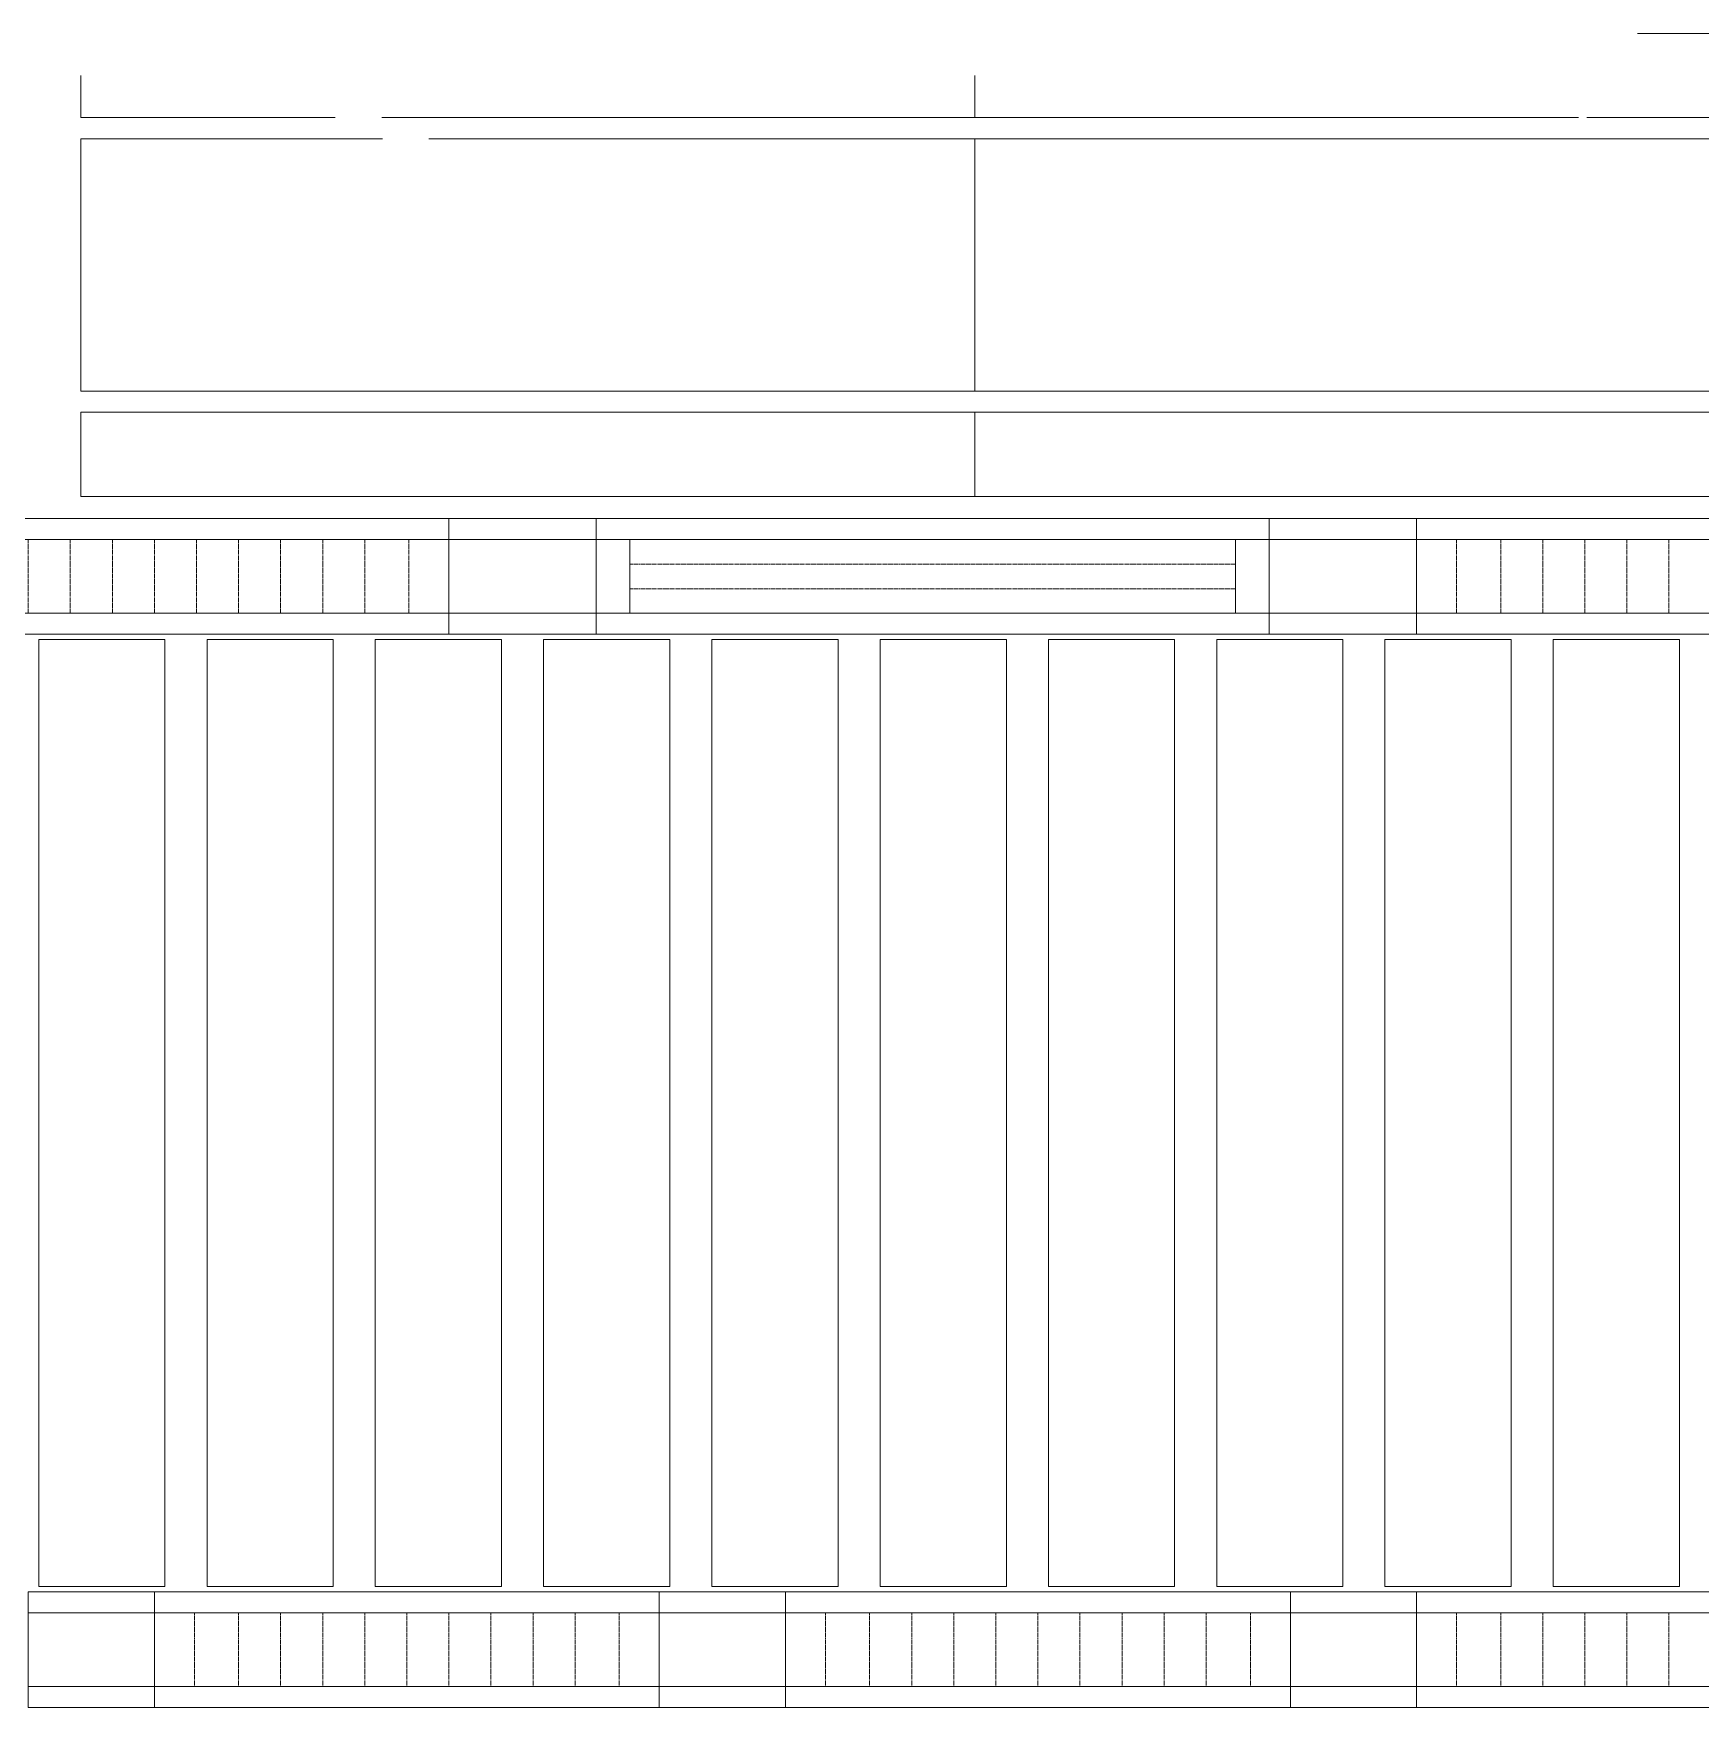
# Model space of a CAD drawing. Header units: millimetres. Extents: x -962357 to -591296, y -223672 to 59420.
# Drawn here: x -846218 to -842255, y -153429 to -149452 of the extents above; entities that cross this region are included whole.
import ezdxf

# ---------------------------------------------------------------- set-up
doc = ezdxf.new("R2010")
doc.units = ezdxf.units.MM
doc.linetypes.add('DPA_Hidden 50', pattern=[3, 2, -1])
doc.layers.add('A-GLAZ-CURT', color=2, linetype='Continuous', lineweight=9)

# ---------------------------------------------------------------- blocks, each defined once
blk = doc.blocks.new('DPA_CP_Metal Ceiling Panel - Vertical Panel with Gap-11114031-4160-01 UPPER PLATFORM LEVEL - REFLECTED CEILING PLAN')
at = {"layer": 'A-GLAZ-CURT'}
for p, q in [((-849807.4, 2689), (-849807.4, 439)), ((-849507.4, 2689), (-849807.4, 2689)), ((-849507.4, 2689), (-849807.4, 2689)), ((-849807.4, 2689), (-849807.4, 439)), ((-849807.4, 439), (-849807.4, 2689)), ((-849807.4, 2689), (-849507.4, 2689)), ((-849507.4, 2689), (-849507.4, 439)), ((-849507.4, 439), (-849507.4, 2689)), ((-849507.4, 2689), (-849507.4, 439)), ((-849507.4, 439), (-849807.4, 439)), ((-849807.4, 439), (-849507.4, 439)), ((-849507.4, 439), (-849807.4, 439))]:
    blk.add_line(p, q, dxfattribs=at)
blk = doc.blocks.new('System Panel - DPA-AR_Metal Ceiling Rectangular Panel-V30-4160-01 UPPER PLATFORM LEVEL - REFLECTED CEILING PLAN')
at = {"layer": 'A-GLAZ-CURT'}
for p, q in [((-846107.3, 4029), (-846107.3, 3929)), ((-846107.3, 3929), (-846107.3, 4029)), ((-843982.3, 3929), (-843982.3, 4029)), ((-843982.3, 4029), (-843982.3, 3929)), ((-846107.3, 3929), (-845502.5, 3929)), ((-845502.5, 3929), (-846107.3, 3929)), ((-845392.2, 3929), (-843982.3, 3929)), ((-843982.3, 3929), (-845392.2, 3929))]:
    blk.add_line(p, q, dxfattribs=at)
blk = doc.blocks.new('System Panel - DPA-AR_Metal Ceiling Rectangular Panel-V31-4160-01 UPPER PLATFORM LEVEL - REFLECTED CEILING PLAN')
at = {"layer": 'A-GLAZ-CURT'}
for p, q in [((-841582.3, 4129), (-842407.3, 4129)), ((-842407.3, 4129), (-841582.3, 4129)), ((-841582.3, 3929), (-841582.3, 4129)), ((-841582.3, 4129), (-841582.3, 3929)), ((-843982.3, 4029), (-843982.3, 3929)), ((-843982.3, 3929), (-843982.3, 4029)), ((-843982.3, 3929), (-842547.7, 3929)), ((-842547.7, 3929), (-843982.3, 3929)), ((-842527.7, 3929), (-841582.3, 3929)), ((-841582.3, 3929), (-842527.7, 3929))]:
    blk.add_line(p, q, dxfattribs=at)
blk = doc.blocks.new('System Panel - DPA-AR_Metal Ceiling Rectangular Panel-V25-4160-01 UPPER PLATFORM LEVEL - REFLECTED CEILING PLAN')
at = {"layer": 'A-GLAZ-CURT'}
for p, q in [((-814257.4, 3229), (-816382.4, 3229)), ((-816382.4, 3229), (-816382.4, 3029)), ((-816382.4, 3029), (-816382.4, 3229)), ((-816382.4, 3229), (-814257.4, 3229)), ((-814257.4, 3029), (-814257.4, 3229)), ((-814257.4, 3229), (-814257.4, 3029)), ((-816382.4, 3029), (-814257.4, 3029)), ((-814257.4, 3029), (-816382.4, 3029))]:
    blk.add_line(p, q, dxfattribs=at)
blk = doc.blocks.new('System Panel - DPA-AR_Metal Ceiling Rectangular Panel-13139259-4160-01 UPPER PLATFORM LEVEL - REFLECTED CEILING PLAN')
at = {"layer": 'A-GLAZ-CURT'}
for p, q in [((-741107.4, 4129), (-743507.4, 4129)), ((-743507.4, 4129), (-743507.4, 3929)), ((-743507.4, 3929), (-743507.4, 4129)), ((-743507.4, 4129), (-741107.4, 4129)), ((-741107.4, 3929), (-741107.4, 4129)), ((-741107.4, 4129), (-741107.4, 3929)), ((-743507.4, 3929), (-741107.4, 3929)), ((-741107.4, 3929), (-743507.4, 3929))]:
    blk.add_line(p, q, dxfattribs=at)
blk = doc.blocks.new('System Panel - DPA-AR_Metal Ceiling Rectangular Panel-V33-4160-01 UPPER PLATFORM LEVEL - REFLECTED CEILING PLAN')
at = {"layer": 'A-GLAZ-CURT'}
for p, q in [((-845390.6, 3879), (-846107.3, 3879)), ((-846107.3, 3879), (-846107.3, 3279)), ((-846107.3, 3279), (-846107.3, 3879)), ((-846107.3, 3879), (-845390.6, 3879)), ((-843982.3, 3879), (-845280.2, 3879)), ((-845280.2, 3879), (-843982.3, 3879)), ((-843982.3, 3279), (-843982.3, 3879)), ((-843982.3, 3879), (-843982.3, 3279)), ((-846107.3, 3279), (-843982.3, 3279)), ((-843982.3, 3279), (-846107.3, 3279))]:
    blk.add_line(p, q, dxfattribs=at)
blk = doc.blocks.new('System Panel - DPA-AR_Metal Ceiling Rectangular Panel-13139299-4160-01 UPPER PLATFORM LEVEL - REFLECTED CEILING PLAN')
at = {"layer": 'A-GLAZ-CURT'}
for p, q in [((-818782.4, 3879), (-821182.4, 3879)), ((-821182.4, 3879), (-821182.4, 3279)), ((-821182.4, 3279), (-821182.4, 3879)), ((-821182.4, 3879), (-818782.4, 3879)), ((-818782.4, 3279), (-818782.4, 3879)), ((-818782.4, 3879), (-818782.4, 3279)), ((-821182.4, 3279), (-818782.4, 3279)), ((-818782.4, 3279), (-821182.4, 3279))]:
    blk.add_line(p, q, dxfattribs=at)
blk = doc.blocks.new('DPA_CP_Metal Ceiling Luminaire2 - Linear Luminaire-12404975-4160-01 UPPER PLATFORM LEVEL - REFLECTED CEILING PLAN')
at = {"layer": 'A-GLAZ-CURT'}
for p, q in [((-786932.4, 2701.5), (-786932.4, 2976.5)), ((-786932.4, 2976.5), (-785732.4, 2976.5)), ((-786932.4, 2976.5), (-786932.4, 2701.5)), ((-785732.4, 2976.5), (-786932.4, 2976.5)), ((-786932.4, 2976.5), (-785732.4, 2976.5)), ((-785732.4, 2976.5), (-785732.4, 2701.5)), ((-785732.4, 2701.5), (-785732.4, 2976.5)), ((-786932.4, 2939), (-786932.4, 2701.5)), ((-786932.4, 2926.5), (-785732.4, 2926.5)), ((-785732.4, 2939), (-785732.4, 2701.5)), ((-786932.4, 2751.5), (-785732.4, 2751.5)), ((-785732.4, 2701.5), (-786932.4, 2701.5)), ((-785732.4, 2701.5), (-786932.4, 2701.5)), ((-786932.4, 2701.5), (-785732.4, 2701.5))]:
    blk.add_line(p, q, dxfattribs=at)
at = {"layer": 'A-GLAZ-CURT', "linetype": 'DPA_Hidden 50'}
for p, q in [((-786837.4, 2926.5), (-786837.4, 2751.5)), ((-786732.4, 2926.5), (-786732.4, 2751.5)), ((-786632.4, 2926.5), (-786632.4, 2751.5)), ((-786532.4, 2926.5), (-786532.4, 2751.5)), ((-786432.4, 2926.5), (-786432.4, 2751.5)), ((-786332.4, 2926.5), (-786332.4, 2751.5)), ((-786232.4, 2926.5), (-786232.4, 2751.5)), ((-786132.4, 2926.5), (-786132.4, 2751.5)), ((-786032.4, 2926.5), (-786032.4, 2751.5)), ((-785932.4, 2926.5), (-785932.4, 2751.5)), ((-785827.4, 2926.5), (-785827.4, 2751.5))]:
    blk.add_line(p, q, dxfattribs=at)
blk = doc.blocks.new('DPA_CP_Metal Ceiling Panel1 - Horizontal with Gap-13297912-4160-01 UPPER PLATFORM LEVEL - REFLECTED CEILING PLAN')
at = {"layer": 'A-GLAZ-CURT'}
for p, q in [((-786232.4, 151.5), (-786232.4, 426.5)), ((-786232.4, 151.5), (-786232.4, 426.5)), ((-786232.4, 426.5), (-785932.4, 426.5)), ((-786232.4, 426.5), (-785932.4, 426.5)), ((-786232.4, 151.5), (-786232.4, 426.5)), ((-785932.4, 151.5), (-785932.4, 426.5)), ((-785932.4, 426.5), (-785932.4, 151.5)), ((-785932.4, 426.5), (-785932.4, 151.5)), ((-786232.4, 376.5), (-785932.4, 376.5)), ((-786232.4, 201.5), (-785932.4, 201.5)), ((-786232.4, 151.5), (-785932.4, 151.5)), ((-785932.4, 151.5), (-786232.4, 151.5)), ((-785932.4, 151.5), (-786232.4, 151.5))]:
    blk.add_line(p, q, dxfattribs=at)
blk = doc.blocks.new('DPA_CP_Metal Ceiling Air Supply1 - Linear Diffuser Air Supply-12404980-4160-01 UPPER PLATFORM LEVEL - REFLECTED CEILING PLAN')
at = {"layer": 'A-GLAZ-CURT'}
for p, q in [((-788882.4, 2701.5), (-788882.4, 2976.5)), ((-788882.4, 2976.5), (-787282.4, 2976.5)), ((-788882.4, 2701.5), (-788882.4, 2976.5)), ((-788882.4, 2976.5), (-787282.4, 2976.5)), ((-788882.4, 2976.5), (-787282.4, 2976.5)), ((-788882.4, 2701.5), (-788882.4, 2976.5)), ((-787282.4, 2701.5), (-787282.4, 2976.5)), ((-787282.4, 2976.5), (-787282.4, 2701.5)), ((-787282.4, 2976.5), (-787282.4, 2701.5)), ((-787282.4, 2926.5), (-788882.4, 2926.5)), ((-788802.4, 2926.5), (-788802.4, 2751.5)), ((-787362.4, 2926.5), (-787362.4, 2751.5)), ((-787282.4, 2751.5), (-788882.4, 2751.5)), ((-788882.4, 2701.5), (-787282.4, 2701.5)), ((-787282.4, 2701.5), (-788882.4, 2701.5)), ((-787282.4, 2701.5), (-788882.4, 2701.5))]:
    blk.add_line(p, q, dxfattribs=at)
at = {"layer": 'A-GLAZ-CURT', "linetype": 'DPA_Hidden 50'}
for p, q in [((-787362.4, 2868.2), (-788802.4, 2868.2)), ((-787362.4, 2809.9), (-788802.4, 2809.9))]:
    blk.add_line(p, q, dxfattribs=at)
blk = doc.blocks.new('DPA_CP_Metal Ceiling Panel1 - Horizontal with Gap-16028279-4160-01 UPPER PLATFORM LEVEL - REFLECTED CEILING PLAN')
at = {"layer": 'A-GLAZ-CURT'}
for p, q in [((-787282.4, 2701.5), (-787282.4, 2976.5)), ((-787282.4, 2701.5), (-787282.4, 2976.5)), ((-787282.4, 2976.5), (-786932.4, 2976.5)), ((-787282.4, 2976.5), (-786932.4, 2976.5)), ((-787282.4, 2701.5), (-787282.4, 2976.5)), ((-786932.4, 2701.5), (-786932.4, 2976.5)), ((-786932.4, 2976.5), (-786932.4, 2701.5)), ((-786932.4, 2976.5), (-786932.4, 2701.5)), ((-787282.4, 2926.5), (-786932.4, 2926.5)), ((-787282.4, 2751.5), (-786932.4, 2751.5)), ((-787282.4, 2701.5), (-786932.4, 2701.5)), ((-786932.4, 2701.5), (-787282.4, 2701.5)), ((-786932.4, 2701.5), (-787282.4, 2701.5))]:
    blk.add_line(p, q, dxfattribs=at)
blk = doc.blocks.new('*U329')
at = {"layer": 'A-GLAZ-CURT'}
for name, p in [('System Panel - DPA-AR_Metal Ceiling Rectangular Panel-V31-4160-01 UPPER PLATFORM LEVEL - REFLECTED CEILING PLAN', (744682.4, -3581)), ('System Panel - DPA-AR_Metal Ceiling Rectangular Panel-V30-4160-01 UPPER PLATFORM LEVEL - REFLECTED CEILING PLAN', (744682.4, -3581)), ('System Panel - DPA-AR_Metal Ceiling Rectangular Panel-V33-4160-01 UPPER PLATFORM LEVEL - REFLECTED CEILING PLAN', (744682.4, -3581)), ('System Panel - DPA-AR_Metal Ceiling Rectangular Panel-13139299-4160-01 UPPER PLATFORM LEVEL - REFLECTED CEILING PLAN', (721882.4, -3581)), ('System Panel - DPA-AR_Metal Ceiling Rectangular Panel-V25-4160-01 UPPER PLATFORM LEVEL - REFLECTED CEILING PLAN', (714957.4, -3581)), ('System Panel - DPA-AR_Metal Ceiling Rectangular Panel-13139259-4160-01 UPPER PLATFORM LEVEL - REFLECTED CEILING PLAN', (644207.4, -4481)), ('DPA_CP_Metal Ceiling Luminaire2 - Linear Luminaire-12404975-4160-01 UPPER PLATFORM LEVEL - REFLECTED CEILING PLAN', (685182.4, -3581)), ('DPA_CP_Metal Ceiling Luminaire2 - Linear Luminaire-12404975-4160-01 UPPER PLATFORM LEVEL - REFLECTED CEILING PLAN', (685182.4, -3581)), ('DPA_CP_Metal Ceiling Panel1 - Horizontal with Gap-16028279-4160-01 UPPER PLATFORM LEVEL - REFLECTED CEILING PLAN', (686732.4, -3581)), ('DPA_CP_Metal Ceiling Panel1 - Horizontal with Gap-16028279-4160-01 UPPER PLATFORM LEVEL - REFLECTED CEILING PLAN', (686732.4, -3581)), ('DPA_CP_Metal Ceiling Air Supply1 - Linear Diffuser Air Supply-12404980-4160-01 UPPER PLATFORM LEVEL - REFLECTED CEILING PLAN', (688682.4, -3581)), ('DPA_CP_Metal Ceiling Air Supply1 - Linear Diffuser Air Supply-12404980-4160-01 UPPER PLATFORM LEVEL - REFLECTED CEILING PLAN', (688682.4, -3581)), ('DPA_CP_Metal Ceiling Panel1 - Horizontal with Gap-16028279-4160-01 UPPER PLATFORM LEVEL - REFLECTED CEILING PLAN', (688682.4, -3581)), ('DPA_CP_Metal Ceiling Panel1 - Horizontal with Gap-16028279-4160-01 UPPER PLATFORM LEVEL - REFLECTED CEILING PLAN', (688682.4, -3581)), ('DPA_CP_Metal Ceiling Luminaire2 - Linear Luminaire-12404975-4160-01 UPPER PLATFORM LEVEL - REFLECTED CEILING PLAN', (688682.4, -3581)), ('DPA_CP_Metal Ceiling Luminaire2 - Linear Luminaire-12404975-4160-01 UPPER PLATFORM LEVEL - REFLECTED CEILING PLAN', (688682.4, -3581)), ('DPA_CP_Metal Ceiling Panel - Vertical Panel with Gap-11114031-4160-01 UPPER PLATFORM LEVEL - REFLECTED CEILING PLAN', (748282.4, -3581)), ('DPA_CP_Metal Ceiling Panel - Vertical Panel with Gap-11114031-4160-01 UPPER PLATFORM LEVEL - REFLECTED CEILING PLAN', (748682.4, -3581)), ('DPA_CP_Metal Ceiling Panel - Vertical Panel with Gap-11114031-4160-01 UPPER PLATFORM LEVEL - REFLECTED CEILING PLAN', (749082.4, -3581)), ('DPA_CP_Metal Ceiling Panel - Vertical Panel with Gap-11114031-4160-01 UPPER PLATFORM LEVEL - REFLECTED CEILING PLAN', (749482.4, -3581)), ('DPA_CP_Metal Ceiling Panel - Vertical Panel with Gap-11114031-4160-01 UPPER PLATFORM LEVEL - REFLECTED CEILING PLAN', (749882.4, -3581)), ('DPA_CP_Metal Ceiling Panel - Vertical Panel with Gap-11114031-4160-01 UPPER PLATFORM LEVEL - REFLECTED CEILING PLAN', (750282.4, -3581)), ('DPA_CP_Metal Ceiling Panel - Vertical Panel with Gap-11114031-4160-01 UPPER PLATFORM LEVEL - REFLECTED CEILING PLAN', (750682.4, -3581)), ('DPA_CP_Metal Ceiling Panel - Vertical Panel with Gap-11114031-4160-01 UPPER PLATFORM LEVEL - REFLECTED CEILING PLAN', (751082.4, -3581)), ('DPA_CP_Metal Ceiling Panel - Vertical Panel with Gap-11114031-4160-01 UPPER PLATFORM LEVEL - REFLECTED CEILING PLAN', (751482.4, -3581)), ('DPA_CP_Metal Ceiling Panel - Vertical Panel with Gap-11114031-4160-01 UPPER PLATFORM LEVEL - REFLECTED CEILING PLAN', (751882.4, -3581)), ('DPA_CP_Metal Ceiling Panel1 - Horizontal with Gap-13297912-4160-01 UPPER PLATFORM LEVEL - REFLECTED CEILING PLAN', (684682.4, -3581)), ('DPA_CP_Metal Ceiling Luminaire2 - Linear Luminaire-12404975-4160-01 UPPER PLATFORM LEVEL - REFLECTED CEILING PLAN', (685682.4, -6131)), ('DPA_CP_Metal Ceiling Panel1 - Horizontal with Gap-13297912-4160-01 UPPER PLATFORM LEVEL - REFLECTED CEILING PLAN', (686182.4, -3581)), ('DPA_CP_Metal Ceiling Luminaire2 - Linear Luminaire-12404975-4160-01 UPPER PLATFORM LEVEL - REFLECTED CEILING PLAN', (687182.4, -6131)), ('DPA_CP_Metal Ceiling Panel1 - Horizontal with Gap-13297912-4160-01 UPPER PLATFORM LEVEL - REFLECTED CEILING PLAN', (687682.4, -3581)), ('DPA_CP_Metal Ceiling Luminaire2 - Linear Luminaire-12404975-4160-01 UPPER PLATFORM LEVEL - REFLECTED CEILING PLAN', (688682.4, -6131))]:
    blk.add_blockref(name, p, dxfattribs=at)

msp = doc.modelspace()

# ---------------------------------------------------------------- block references
msp.add_blockref('*U329', (-744680, -150000))

doc.saveas('drawing.dxf')
